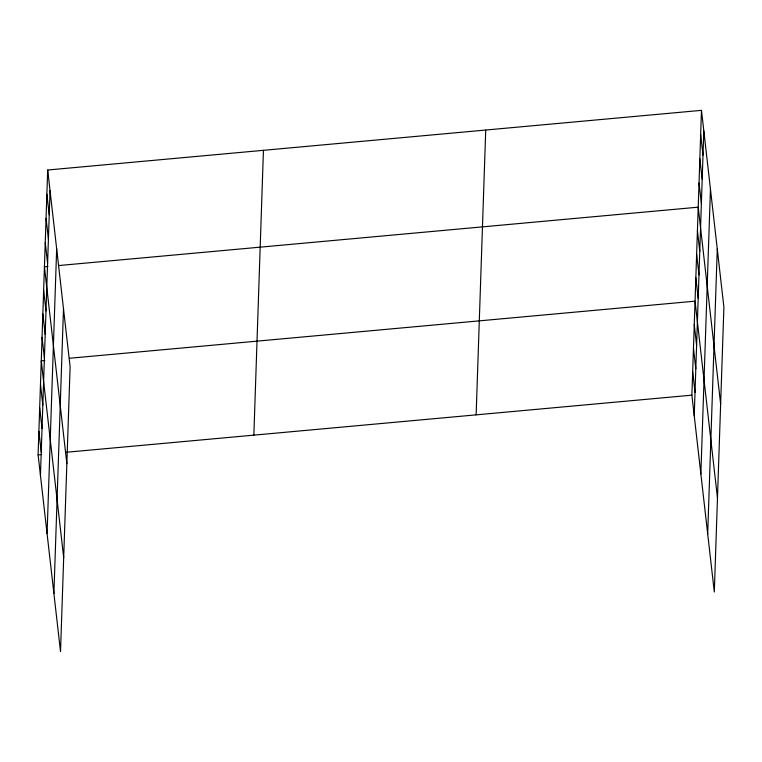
<?xml version="1.0" encoding="UTF-8"?>
<svg xmlns="http://www.w3.org/2000/svg" width="762" height="762" viewBox="0 0 762 762"><rect width="100%" height="100%" fill="white"/><g stroke="black" fill="none" stroke-linecap="round" stroke-linejoin="round"><path stroke-width="1.14" d="M47.692 170.012L70.114 366.836L60.522 651.653L38.1 454.828L47.692 170.012L701.478 110.347L723.9 307.172L714.308 591.988L691.886 395.164L701.478 110.347M40.453 475.459L50.044 190.643M47.073 533.6L56.664 248.783M53.902 593.512L63.494 308.696M253.851 435.14L263.442 150.324M476.136 414.852L485.727 130.035M694.23 415.785L703.821 130.969M700.859 473.935L710.451 189.119M707.688 533.838L717.271 249.022M47.949 266.529L44.434 266.852L66.856 463.677M58.503 265.567L698.211 207.178L720.642 404.012M44.787 360.521L41.262 360.836L63.694 557.67M69.409 358.273L695.049 301.171L717.471 497.996M38.1 454.828L41.615 454.514M66.237 452.266L691.886 395.164M700.659 134.55L703.012 155.181M699.84 158.763L702.193 179.394M699.03 182.975L701.383 203.597M697.421 230.676L699.773 251.308M696.63 254.175L698.983 274.806M695.839 277.673L698.192 298.304M694.258 324.669L696.611 345.3M693.468 348.167L695.82 368.798M692.677 371.666L695.03 392.287M46.873 194.224L49.225 214.846M46.063 218.427L48.406 239.058M45.244 242.64L47.596 263.271M43.634 290.351L45.987 310.972M42.843 313.849L45.196 334.47M42.053 337.347L44.406 357.969M40.472 384.334L42.824 404.965M39.681 407.832L42.034 428.463M38.891 431.33L41.243 451.961"/></g></svg>
